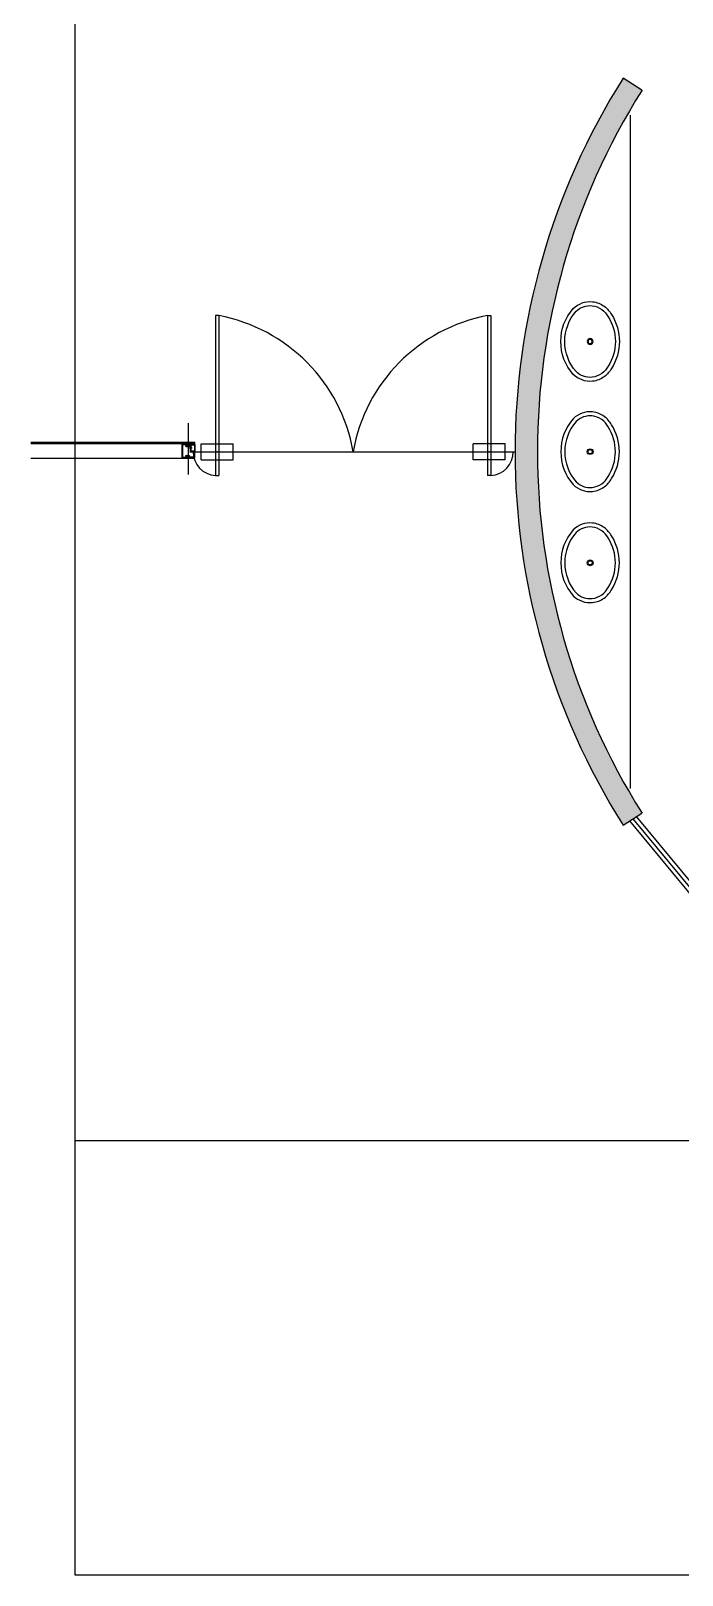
# Model space of a CAD drawing. Header units: millimetres. Extents: x 182 to 575, y -105 to 95.
# Drawn here: x 301.66 to 305.73, y -54.97 to -45.32 of the extents above; entities that cross this region are included whole.
import ezdxf

# ---------------------------------------------------------------- set-up
doc = ezdxf.new("R2010")
doc.units = ezdxf.units.MM
doc.header["$MEASUREMENT"] = 0
doc.linetypes.add('DASHDOT', pattern=[1, 0.5, -0.25, 0, -0.25])
for name, color, linetype in [('base', 253, 'Continuous'), ('Cota Nivel', 1, 'Continuous'), ('EIXOS', 31, 'DASHDOT'), ('JAN', 161, 'Continuous'), ('SAN', 1, 'Continuous'), ('SANFINAL', 7, 'Continuous')]:
    doc.layers.add(name, color=color, linetype=linetype)
doc.styles.add('SIMPLEX', font='simplex', dxfattribs={"height": 0.2})
doc.dimstyles.new('SA-25', dxfattribs={"dimtxt": 0.05, "dimasz": 0.05, "dimexe": 0.025, "dimexo": 0.05, "dimgap": 0.025, "dimtad": 1, "dimzin": 4, "dimdsep": 46, "dimtxsty": 'SIMPLEX', "dimblk": 'OBLIQUE', "dimcen": 0.025, "dimdle": 0.05, "dimclrt": 2, "dimaunit": 1, "dimadec": 3, "dimazin": 0, "dimtfac": 1, "dimtofl": 0, "dimtmove": 0, "dimatfit": 3, "dimldrblk": 'OPEN30', "dimfxl": 1, "dimtolj": 1, "dimtzin": 0, "dimarcsym": 0})

# ---------------------------------------------------------------- blocks, each defined once
blk = doc.blocks.new('Cuba01_pl')
at = {"layer": 'SAN'}
for radius in [0.018, 0.013]:
    blk.add_circle((0, 0), radius, dxfattribs=at)
at = {"layer": 'SANFINAL'}
for centre, radius, start, end in [((-0.0706, -0.0303), 0.1909, 120.72503, 141.48411), ((-0.0706, -0.0303), 0.1659, 120.57547, 141.25329), ((-0.0022, -0.1243), 0.3068, 89.5504, 122.73751), ((-0.0022, -0.1243), 0.2818, 89.5504, 122.82801), ((0.0022, -0.1243), 0.3068, 57.26249, 90.4496), ((0.0022, -0.1243), 0.2818, 57.17199, 90.4496), ((0.0706, -0.0303), 0.1659, 38.74671, 59.42453), ((0.0706, -0.0303), 0.1909, 38.51589, 59.27497), ((-0.0974, 0.0005), 0.1517, 174.45244, 224.38195), ((-0.0906, -0.0037), 0.1589, 144.52318, 173.17666), ((-0.0974, 0.0005), 0.1267, 174.57802, 224.00207), ((-0.0906, -0.0037), 0.1339, 144.80474, 173.05731), ((0.0974, 0.0005), 0.1267, 315.99793, 5.42198), ((0.0906, -0.0037), 0.1339, 6.94269, 35.19526), ((0.0974, 0.0005), 0.1517, 315.61805, 5.54756), ((0.0906, -0.0037), 0.1589, 6.82334, 35.47682), ((-0.0024, 0.1229), 0.2809, 228.50405, 270.48382), ((0.0024, 0.1229), 0.2809, 269.51618, 311.49595), ((-0.0024, 0.1229), 0.3059, 228.32438, 270.48382), ((0.0024, 0.1229), 0.3059, 269.51618, 311.67562)]:
    blk.add_arc(centre, radius, start, end, dxfattribs=at)
blk = doc.blocks.new('_Oblique')
at = {"color": 0, "linetype": 'ByBlock', "lineweight": -2}
blk.add_line((-0.5, -0.5), (0.5, 0.5), dxfattribs=at)
blk = doc.blocks.new('*D140')
at = {"layer": 'Cota Nivel', "color": 0, "lineweight": -2, "transparency": 16777216}
for p, q in [((315.5735, -43.6034), (315.5735, -52.3034)), ((301.9892, -43.6534), (315.5985, -43.6534)), ((301.9892, -52.2534), (315.5985, -52.2534))]:
    blk.add_line(p, q, dxfattribs=at)
at = {"layer": 'Defpoints', "color": 0, "transparency": 16777216}
for p in [(301.9392, -43.6534), (301.9392, -52.2534), (315.5735, -52.2534)]:
    blk.add_point(p, dxfattribs=at)
at = {"layer": 'Cota Nivel', "color": 0, "lineweight": -2, "transparency": 16777216, "xscale": 0.05, "yscale": 0.05, "zscale": 0.05}
for p, rotation in [((315.5735, -43.6534), 90), ((315.5735, -52.2534), 270)]:
    blk.add_blockref('_Oblique', p, dxfattribs=dict(at, rotation=rotation))
at = {"layer": 'Cota Nivel', "color": 2, "transparency": 16777216, "insert": (315.4485, -47.9534), "char_height": 0.2, "attachment_point": 5, "rotation": 90, "style": 'SIMPLEX'}
blk.add_mtext('\\A1;8.60', dxfattribs=at)
blk = doc.blocks.new('_Open30')
at = {"color": 0, "linetype": 'ByBlock', "lineweight": -2}
for p, q in [((-1, 0.27), (0, 0)), ((0, 0), (-1, -0.27)), ((0, 0), (-1, 0))]:
    blk.add_line(p, q, dxfattribs=at)

msp = doc.modelspace()

# ---------------------------------------------------------------- hatches: boundary and pattern name
at = {"layer": 'base'}
msp.add_hatch(color=256, dxfattribs=at).paths.add_polyline_path([(305.3626, -50.2837), (305.481, -50.209, -0.289245), (305.481, -45.6928), (305.3627, -45.618, 0.289245)])

# ---------------------------------------------------------------- linework, layer by layer
at = {"color": 1}
for p, q in [((302.6869, -47.9067, -22.877), (302.6869, -47.901, -22.877)), ((302.6835, -47.9673, -22.877), (302.6835, -47.9664, -22.877)), ((302.6837, -47.9634, -22.877), (302.6849, -47.9634, -22.877)), ((302.6849, -47.9704, -22.877), (302.6837, -47.9704, -22.877)), ((302.6849, -47.9634, -22.877), (302.6849, -47.9704, -22.877))]:
    msp.add_line(p, q, dxfattribs=at)
at = {"layer": 'base'}
for p, q in [((305.481, -45.6928, 195.166), (305.3627, -45.618, 195.166)), ((305.4078, -45.8488), (305.4078, -50.0547)), ((302.8169, -47.1009, 172.2889), (302.8169, -48.1005, 172.2889)), ((302.8369, -47.1009, 172.2889), (302.8169, -47.1009, 172.2889)), ((302.8369, -47.1009, 172.2889), (302.8369, -48.1005, 172.2889)), ((304.5169, -47.1009, 172.2889), (304.5169, -48.1005, 172.2889)), ((304.5169, -47.1009, 172.2889), (304.5369, -47.1009, 172.2889)), ((304.5369, -47.1009, 172.2889), (304.5369, -48.1005, 172.2889)), ((302.6486, -48.0944, -22.877), (302.6486, -47.773, -22.877)), ((301.6636, -47.8907, -112.8987), (302.6886, -47.8907, 195.1644)), ((301.6636, -47.9008, -112.8987), (302.6886, -47.9008, 195.1644)), ((302.6104, -47.901, -22.877), (302.6289, -47.901, -22.877)), ((302.6104, -47.9067, -22.877), (302.6104, -47.901, -22.877)), ((302.6111, -47.9234, -22.877), (302.6111, -47.9303, -22.877)), ((302.6122, -47.9234, -22.877), (302.6111, -47.9234, -22.877)), ((302.6111, -47.9303, -22.877), (302.6122, -47.9303, -22.877)), ((302.6124, -47.9264, -22.877), (302.6131, -47.9264, -22.877)), ((302.6124, -47.9273, -22.877), (302.6124, -47.9264, -22.877)), ((302.6131, -47.9273, -22.877), (302.6124, -47.9273, -22.877)), ((302.6131, -47.9264, -22.877), (302.6131, -47.9243, -22.877)), ((302.6131, -47.9295, -22.877), (302.6131, -47.9273, -22.877)), ((302.6227, -47.901, -22.877), (302.6289, -47.901, -22.877)), ((302.6289, -47.9069, -22.877), (302.6227, -47.9069, -22.877)), ((302.6289, -47.9069, -22.877), (302.6227, -47.9069, -22.877)), ((302.6255, -47.9069, -22.877), (302.6311, -47.9069, -22.877)), ((302.6289, -47.9069, -22.877), (302.6289, -47.901, -22.877)), ((302.6372, -47.9114, -22.877), (302.6346, -47.9114, -22.877)), ((302.6372, -47.9114, -22.877), (302.6346, -47.9114, -22.877)), ((302.6348, -47.9145, -22.877), (302.6386, -47.9142, -22.877)), ((302.636, -47.9102, -22.877), (302.637, -47.9092, -22.877)), ((302.636, -47.9098, -22.877), (302.6366, -47.9092, -22.877)), ((302.636, -47.9094, -22.877), (302.6361, -47.9092, -22.877)), ((302.636, -47.9102, -22.877), (302.637, -47.9092, -22.877)), ((302.636, -47.9098, -22.877), (302.6366, -47.9092, -22.877)), ((302.636, -47.9094, -22.877), (302.6361, -47.9092, -22.877)), ((302.6371, -47.9104, -22.877), (302.636, -47.9093, -22.877)), ((302.6371, -47.9104, -22.877), (302.636, -47.9093, -22.877)), ((302.6367, -47.9104, -22.877), (302.636, -47.9097, -22.877)), ((302.6367, -47.9104, -22.877), (302.636, -47.9097, -22.877)), ((302.6363, -47.9104, -22.877), (302.636, -47.9102, -22.877)), ((302.6363, -47.9104, -22.877), (302.636, -47.9102, -22.877)), ((302.6362, -47.9104, -22.877), (302.6374, -47.9092, -22.877)), ((302.6362, -47.9104, -22.877), (302.6374, -47.9092, -22.877)), ((302.6385, -47.9114, -22.877), (302.6364, -47.9092, -22.877)), ((302.6385, -47.9114, -22.877), (302.6364, -47.9092, -22.877)), ((302.6366, -47.9104, -22.877), (302.6378, -47.9092, -22.877)), ((302.6366, -47.9104, -22.877), (302.6378, -47.9092, -22.877)), ((302.6389, -47.9114, -22.877), (302.6368, -47.9092, -22.877)), ((302.6389, -47.9114, -22.877), (302.6368, -47.9092, -22.877)), ((302.6371, -47.9104, -22.877), (302.6383, -47.9092, -22.877)), ((302.6371, -47.9104, -22.877), (302.6383, -47.9092, -22.877)), ((302.6393, -47.9114, -22.877), (302.6372, -47.9092, -22.877)), ((302.6372, -47.9111, -22.877), (302.6391, -47.9092, -22.877)), ((302.6372, -47.9107, -22.877), (302.6387, -47.9092, -22.877)), ((302.6393, -47.9114, -22.877), (302.6372, -47.9092, -22.877)), ((302.6372, -47.9111, -22.877), (302.6391, -47.9092, -22.877)), ((302.6372, -47.9107, -22.877), (302.6387, -47.9092, -22.877)), ((302.6372, -47.9114, -22.877), (302.6372, -47.9104, -22.877)), ((302.6372, -47.9114, -22.877), (302.6372, -47.9104, -22.877)), ((302.6381, -47.9114, -22.877), (302.6372, -47.9105, -22.877)), ((302.6381, -47.9114, -22.877), (302.6372, -47.9105, -22.877)), ((302.6376, -47.9114, -22.877), (302.6372, -47.911, -22.877)), ((302.6376, -47.9114, -22.877), (302.6372, -47.911, -22.877)), ((302.6401, -47.9114, -22.877), (302.6372, -47.9114, -22.877)), ((302.6401, -47.9114, -22.877), (302.6372, -47.9114, -22.877)), ((302.6374, -47.9114, -22.877), (302.6395, -47.9092, -22.877)), ((302.6374, -47.9114, -22.877), (302.6395, -47.9092, -22.877)), ((302.6397, -47.9114, -22.877), (302.6376, -47.9092, -22.877)), ((302.6397, -47.9114, -22.877), (302.6376, -47.9092, -22.877)), ((302.6378, -47.9114, -22.877), (302.64, -47.9092, -22.877)), ((302.6378, -47.9114, -22.877), (302.64, -47.9092, -22.877)), ((302.6401, -47.9113, -22.877), (302.638, -47.9092, -22.877)), ((302.6401, -47.9113, -22.877), (302.638, -47.9092, -22.877)), ((302.6383, -47.9114, -22.877), (302.6404, -47.9092, -22.877)), ((302.6383, -47.9114, -22.877), (302.6404, -47.9092, -22.877)), ((302.6401, -47.9108, -22.877), (302.6385, -47.9092, -22.877)), ((302.6401, -47.9108, -22.877), (302.6385, -47.9092, -22.877)), ((302.6386, -47.9142, -22.877), (302.6426, -47.9142, -22.877)), ((302.6387, -47.9114, -22.877), (302.6408, -47.9092, -22.877)), ((302.6387, -47.9114, -22.877), (302.6408, -47.9092, -22.877)), ((302.6401, -47.9104, -22.877), (302.6389, -47.9092, -22.877)), ((302.6401, -47.9104, -22.877), (302.6389, -47.9092, -22.877)), ((302.6391, -47.9114, -22.877), (302.6412, -47.9092, -22.877)), ((302.6391, -47.9114, -22.877), (302.6412, -47.9092, -22.877)), ((302.6405, -47.9104, -22.877), (302.6393, -47.9092, -22.877)), ((302.6405, -47.9104, -22.877), (302.6393, -47.9092, -22.877)), ((302.6395, -47.9114, -22.877), (302.6401, -47.9108, -22.877)), ((302.6395, -47.9114, -22.877), (302.6401, -47.9108, -22.877)), ((302.641, -47.9104, -22.877), (302.6397, -47.9092, -22.877)), ((302.641, -47.9104, -22.877), (302.6397, -47.9092, -22.877)), ((302.64, -47.9114, -22.877), (302.6401, -47.9112, -22.877)), ((302.64, -47.9114, -22.877), (302.6401, -47.9112, -22.877)), ((302.6401, -47.9104, -22.877), (302.6401, -47.9114, -22.877)), ((302.6401, -47.9104, -22.877), (302.6401, -47.9114, -22.877)), ((302.6423, -47.9114, -22.877), (302.6401, -47.9114, -22.877)), ((302.6423, -47.9114, -22.877), (302.6401, -47.9114, -22.877)), ((302.6413, -47.9103, -22.877), (302.6402, -47.9092, -22.877)), ((302.6413, -47.9103, -22.877), (302.6402, -47.9092, -22.877)), ((302.6404, -47.9104, -22.877), (302.6413, -47.9096, -22.877)), ((302.6404, -47.9104, -22.877), (302.6413, -47.9096, -22.877)), ((302.6405, -47.9009, -22.877), (302.6405, -47.8909, -22.877)), ((302.6405, -47.8959, -22.877), (302.6405, -47.8919, -22.877)), ((302.6436, -47.9069, -22.877), (302.6405, -47.8919, -22.877)), ((302.6413, -47.9099, -22.877), (302.6406, -47.9092, -22.877)), ((302.6413, -47.9099, -22.877), (302.6406, -47.9092, -22.877)), ((302.6409, -47.9104, -22.877), (302.6413, -47.9101, -22.877)), ((302.6409, -47.9104, -22.877), (302.6413, -47.9101, -22.877)), ((302.6413, -47.9095, -22.877), (302.641, -47.9092, -22.877)), ((302.6413, -47.9095, -22.877), (302.641, -47.9092, -22.877)), ((302.654, -47.9069, -22.877), (302.6436, -47.9069, -22.877)), ((302.6532, -47.9143, -22.877), (302.6531, -47.9136, -22.877)), ((302.6531, -47.9136, -22.877), (302.6531, -47.9136, -22.877)), ((302.6532, -47.9143, -22.877), (302.6532, -47.9143, -22.877)), ((302.6535, -47.9127, -22.877), (302.6535, -47.9118, -22.877)), ((302.6535, -47.9118, -22.877), (302.6535, -47.9118, -22.877)), ((302.6535, -47.9127, -22.877), (302.6535, -47.9127, -22.877)), ((302.6621, -47.9145, -22.877), (302.6535, -47.9145, -22.877)), ((302.6535, -47.9145, -22.877), (302.6535, -47.9145, -22.877)), ((302.6536, -47.9069, -22.877), (302.6568, -47.8919, -22.877)), ((302.6538, -47.9115, -22.877), (302.6538, -47.9115, -22.877)), ((302.6538, -47.9115, -22.877), (302.6558, -47.9115, -22.877)), ((302.6607, -47.9126, -22.877), (302.6538, -47.913, -22.877)), ((302.6538, -47.913, -22.877), (302.6538, -47.913, -22.877)), ((302.6541, -47.9135, -22.877), (302.6607, -47.913, -22.877)), ((302.6541, -47.9135, -22.877), (302.6541, -47.9135, -22.877)), ((302.6555, -47.9101, -22.877), (302.656, -47.909, -22.877)), ((302.6555, -47.9101, -22.877), (302.6555, -47.9101, -22.877)), ((302.6561, -47.9104, -22.877), (302.6557, -47.9104, -22.877)), ((302.6557, -47.9104, -22.877), (302.6557, -47.9104, -22.877)), ((302.6558, -47.927, -22.877), (302.6705, -47.927, -22.877)), ((302.656, -47.909, -22.877), (302.656, -47.909, -22.877)), ((302.6561, -47.9112, -22.877), (302.6561, -47.9104, -22.877)), ((302.6561, -47.9104, -22.877), (302.6561, -47.9104, -22.877)), ((302.6562, -47.9089, -22.877), (302.6562, -47.9089, -22.877)), ((302.6562, -47.9089, -22.877), (302.6592, -47.9089, -22.877)), ((302.6567, -47.9266, -22.877), (302.6567, -47.9246, -22.877)), ((302.6567, -47.9246, -22.877), (302.6567, -47.9246, -22.877)), ((302.6575, -47.9266, -22.877), (302.6567, -47.9266, -22.877)), ((302.6567, -47.9294, -22.877), (302.6567, -47.9274, -22.877)), ((302.6567, -47.9274, -22.877), (302.6575, -47.9274, -22.877)), ((302.6567, -47.9294, -22.877), (302.6567, -47.9294, -22.877)), ((302.6568, -47.9009, -22.877), (302.6568, -47.8909, -22.877)), ((302.6568, -47.8959, -22.877), (302.6568, -47.8919, -22.877)), ((302.6575, -47.9238, -22.877), (302.6575, -47.9238, -22.877)), ((302.6575, -47.9238, -22.877), (302.6586, -47.9238, -22.877)), ((302.6575, -47.9274, -22.877), (302.6575, -47.9266, -22.877)), ((302.6586, -47.9302, -22.877), (302.6575, -47.9302, -22.877)), ((302.6575, -47.9302, -22.877), (302.6575, -47.9302, -22.877)), ((302.6586, -47.9238, -22.877), (302.6586, -47.9302, -22.877)), ((302.6586, -47.926, -22.877), (302.659, -47.926, -22.877)), ((302.6586, -47.928, -22.877), (302.6592, -47.928, -22.877)), ((302.659, -47.926, -22.877), (302.6596, -47.9254, -22.877)), ((302.659, -47.926, -22.877), (302.6593, -47.9286, -22.877)), ((302.6592, -47.9089, -22.877), (302.6592, -47.9089, -22.877)), ((302.6596, -47.9104, -22.877), (302.6592, -47.9104, -22.877)), ((302.6592, -47.9104, -22.877), (302.6592, -47.9104, -22.877)), ((302.6592, -47.9104, -22.877), (302.6592, -47.9112, -22.877)), ((302.6593, -47.909, -22.877), (302.6593, -47.909, -22.877)), ((302.6593, -47.909, -22.877), (302.6598, -47.9101, -22.877)), ((302.6593, -47.9286, -22.877), (302.6598, -47.928, -22.877)), ((302.6595, -47.9115, -22.877), (302.6621, -47.9115, -22.877)), ((302.6596, -47.9104, -22.877), (302.6596, -47.9104, -22.877)), ((302.6596, -47.9254, -22.877), (302.6598, -47.928, -22.877)), ((302.6596, -47.926, -22.877), (302.6602, -47.926, -22.877)), ((302.6598, -47.9101, -22.877), (302.6598, -47.9101, -22.877)), ((302.6598, -47.928, -22.877), (302.6603, -47.928, -22.877)), ((302.6602, -47.926, -22.877), (302.6607, -47.9254, -22.877)), ((302.6602, -47.926, -22.877), (302.6604, -47.9286, -22.877)), ((302.6604, -47.9286, -22.877), (302.6609, -47.928, -22.877)), ((302.6607, -47.9126, -22.877), (302.6607, -47.9126, -22.877)), ((302.6607, -47.913, -22.877), (302.6607, -47.913, -22.877)), ((302.6607, -47.9254, -22.877), (302.6609, -47.928, -22.877)), ((302.6607, -47.926, -22.877), (302.6613, -47.926, -22.877)), ((302.6609, -47.9128, -22.877), (302.6609, -47.9128, -22.877)), ((302.6609, -47.9128, -22.877), (302.6609, -47.9128, -22.877)), ((302.6609, -47.9128, -22.877), (302.6609, -47.9128, -22.877)), ((302.6609, -47.928, -22.877), (302.6615, -47.928, -22.877)), ((302.6613, -47.926, -22.877), (302.6618, -47.9254, -22.877)), ((302.6613, -47.926, -22.877), (302.6615, -47.9286, -22.877)), ((302.6615, -47.9286, -22.877), (302.6621, -47.928, -22.877)), ((302.6618, -47.9254, -22.877), (302.6621, -47.928, -22.877)), ((302.6619, -47.926, -22.877), (302.6625, -47.926, -22.877)), ((302.6621, -47.9115, -22.877), (302.6621, -47.9115, -22.877)), ((302.6621, -47.9145, -22.877), (302.6621, -47.9145, -22.877)), ((302.6621, -47.928, -22.877), (302.6626, -47.928, -22.877)), ((302.6624, -47.9118, -22.877), (302.6624, -47.9118, -22.877)), ((302.6624, -47.9118, -22.877), (302.6624, -47.9142, -22.877)), ((302.6624, -47.9142, -22.877), (302.6624, -47.9142, -22.877)), ((302.6625, -47.926, -22.877), (302.663, -47.9254, -22.877)), ((302.6625, -47.926, -22.877), (302.6627, -47.9286, -22.877)), ((302.6627, -47.9286, -22.877), (302.6632, -47.928, -22.877)), ((302.663, -47.9254, -22.877), (302.6632, -47.928, -22.877)), ((302.663, -47.926, -22.877), (302.6631, -47.926, -22.877)), ((302.663, -47.926, -22.877), (302.6634, -47.926, -22.877)), ((302.6632, -47.928, -22.877), (302.6632, -47.928, -22.877)), ((302.6632, -47.928, -22.877), (302.6636, -47.928, -22.877)), ((302.6634, -47.926, -22.877), (302.664, -47.9254, -22.877)), ((302.6634, -47.926, -22.877), (302.6637, -47.9286, -22.877)), ((302.6637, -47.9286, -22.877), (302.6642, -47.928, -22.877)), ((302.664, -47.9254, -22.877), (302.6642, -47.928, -22.877)), ((302.664, -47.926, -22.877), (302.6646, -47.926, -22.877)), ((302.6642, -47.928, -22.877), (302.6648, -47.928, -22.877)), ((302.6646, -47.926, -22.877), (302.6651, -47.9254, -22.877)), ((302.6646, -47.926, -22.877), (302.6648, -47.9286, -22.877)), ((302.6648, -47.9286, -22.877), (302.6653, -47.928, -22.877)), ((302.6651, -47.9254, -22.877), (302.6653, -47.928, -22.877)), ((302.6652, -47.926, -22.877), (302.6657, -47.926, -22.877)), ((302.6653, -47.928, -22.877), (302.6659, -47.928, -22.877)), ((302.6657, -47.926, -22.877), (302.6662, -47.9254, -22.877)), ((302.6657, -47.926, -22.877), (302.6659, -47.9286, -22.877)), ((302.6659, -47.9286, -22.877), (302.6665, -47.928, -22.877)), ((302.6662, -47.9254, -22.877), (302.6665, -47.928, -22.877)), ((302.6663, -47.926, -22.877), (302.6669, -47.926, -22.877)), ((302.6665, -47.928, -22.877), (302.667, -47.928, -22.877)), ((302.6669, -47.926, -22.877), (302.6674, -47.9254, -22.877)), ((302.6669, -47.926, -22.877), (302.6671, -47.9286, -22.877)), ((302.6671, -47.9286, -22.877), (302.6676, -47.928, -22.877)), ((302.6674, -47.9254, -22.877), (302.6676, -47.928, -22.877)), ((302.6674, -47.926, -22.877), (302.6675, -47.926, -22.877)), ((302.6676, -47.928, -22.877), (302.6676, -47.928, -22.877)), ((302.668, -47.9265, -22.877), (302.6681, -47.9276, -22.877)), ((302.6746, -47.901, -22.877), (302.6684, -47.901, -22.877)), ((302.6684, -47.9069, -22.877), (302.6684, -47.901, -22.877)), ((302.6869, -47.901, -22.877), (302.6684, -47.901, -22.877)), ((302.6702, -47.9069, -22.877), (302.6764, -47.9069, -22.877)), ((302.6702, -47.9069, -22.877), (302.6886, -47.9069, -22.877)), ((302.7269, -48.0009, 172.2889), (302.7269, -47.9009, 172.2889)), ((302.7269, -47.9009, 172.2889), (302.9269, -47.9009, 172.2889)), ((302.9269, -48.0009, 172.2889), (302.9269, -47.9009, 172.2889)), ((304.6269, -47.9009, 172.2889), (304.4269, -47.9009, 172.2889)), ((304.4269, -48.0009, 172.2889), (304.4269, -47.9009, 172.2889)), ((304.6269, -48.0009, 172.2889), (304.6269, -47.9009, 172.2889)), ((301.6636, -47.9907), (302.6886, -47.9907, 195.166)), ((302.6111, -47.9634, -22.877), (302.6111, -47.9704, -22.877)), ((302.6122, -47.9634, -22.877), (302.6111, -47.9634, -22.877)), ((302.6111, -47.9704, -22.877), (302.6122, -47.9704, -22.877)), ((302.6124, -47.9664, -22.877), (302.6131, -47.9664, -22.877)), ((302.6124, -47.9673, -22.877), (302.6124, -47.9664, -22.877)), ((302.6131, -47.9673, -22.877), (302.6124, -47.9673, -22.877)), ((302.6131, -47.9664, -22.877), (302.6131, -47.9643, -22.877)), ((302.6131, -47.9695, -22.877), (302.6131, -47.9673, -22.877)), ((302.6372, -47.9824, -22.877), (302.6346, -47.9824, -22.877)), ((302.6372, -47.9824, -22.877), (302.6346, -47.9824, -22.877)), ((302.6348, -47.9793, -22.877), (302.6386, -47.9796, -22.877)), ((302.6371, -47.9833, -22.877), (302.636, -47.9844, -22.877)), ((302.6367, -47.9833, -22.877), (302.636, -47.984, -22.877)), ((302.6363, -47.9833, -22.877), (302.636, -47.9836, -22.877)), ((302.6371, -47.9833, -22.877), (302.636, -47.9844, -22.877)), ((302.6367, -47.9833, -22.877), (302.636, -47.984, -22.877)), ((302.6363, -47.9833, -22.877), (302.636, -47.9836, -22.877)), ((302.636, -47.9835, -22.877), (302.637, -47.9845, -22.877)), ((302.636, -47.9835, -22.877), (302.637, -47.9845, -22.877)), ((302.636, -47.984, -22.877), (302.6366, -47.9845, -22.877)), ((302.636, -47.984, -22.877), (302.6366, -47.9845, -22.877)), ((302.636, -47.9844, -22.877), (302.6361, -47.9845, -22.877)), ((302.636, -47.9844, -22.877), (302.6361, -47.9845, -22.877)), ((302.6362, -47.9833, -22.877), (302.6374, -47.9845, -22.877)), ((302.6362, -47.9833, -22.877), (302.6374, -47.9845, -22.877)), ((302.6385, -47.9824, -22.877), (302.6364, -47.9845, -22.877)), ((302.6385, -47.9824, -22.877), (302.6364, -47.9845, -22.877)), ((302.6366, -47.9833, -22.877), (302.6378, -47.9845, -22.877)), ((302.6366, -47.9833, -22.877), (302.6378, -47.9845, -22.877)), ((302.6389, -47.9824, -22.877), (302.6368, -47.9845, -22.877)), ((302.6389, -47.9824, -22.877), (302.6368, -47.9845, -22.877)), ((302.6371, -47.9833, -22.877), (302.6383, -47.9845, -22.877)), ((302.6371, -47.9833, -22.877), (302.6383, -47.9845, -22.877)), ((302.6401, -47.9824, -22.877), (302.6372, -47.9824, -22.877)), ((302.6372, -47.9824, -22.877), (302.6372, -47.9833, -22.877)), ((302.6401, -47.9824, -22.877), (302.6372, -47.9824, -22.877)), ((302.6372, -47.9824, -22.877), (302.6372, -47.9833, -22.877)), ((302.6393, -47.9824, -22.877), (302.6372, -47.9845, -22.877)), ((302.6381, -47.9824, -22.877), (302.6372, -47.9832, -22.877)), ((302.6376, -47.9824, -22.877), (302.6372, -47.9828, -22.877)), ((302.6393, -47.9824, -22.877), (302.6372, -47.9845, -22.877)), ((302.6381, -47.9824, -22.877), (302.6372, -47.9832, -22.877)), ((302.6376, -47.9824, -22.877), (302.6372, -47.9828, -22.877)), ((302.6372, -47.9826, -22.877), (302.6391, -47.9845, -22.877)), ((302.6372, -47.9826, -22.877), (302.6391, -47.9845, -22.877)), ((302.6372, -47.9831, -22.877), (302.6387, -47.9845, -22.877)), ((302.6372, -47.9831, -22.877), (302.6387, -47.9845, -22.877)), ((302.6374, -47.9824, -22.877), (302.6395, -47.9845, -22.877)), ((302.6374, -47.9824, -22.877), (302.6395, -47.9845, -22.877)), ((302.6397, -47.9824, -22.877), (302.6376, -47.9845, -22.877)), ((302.6397, -47.9824, -22.877), (302.6376, -47.9845, -22.877)), ((302.6378, -47.9824, -22.877), (302.64, -47.9845, -22.877)), ((302.6378, -47.9824, -22.877), (302.64, -47.9845, -22.877)), ((302.6401, -47.9825, -22.877), (302.638, -47.9845, -22.877)), ((302.6401, -47.9825, -22.877), (302.638, -47.9845, -22.877)), ((302.6383, -47.9824, -22.877), (302.6404, -47.9845, -22.877)), ((302.6383, -47.9824, -22.877), (302.6404, -47.9845, -22.877)), ((302.6401, -47.9829, -22.877), (302.6385, -47.9845, -22.877)), ((302.6401, -47.9829, -22.877), (302.6385, -47.9845, -22.877)), ((302.6386, -47.9796, -22.877), (302.6426, -47.9795, -22.877)), ((302.6387, -47.9824, -22.877), (302.6408, -47.9845, -22.877)), ((302.6387, -47.9824, -22.877), (302.6408, -47.9845, -22.877)), ((302.6401, -47.9833, -22.877), (302.6389, -47.9845, -22.877)), ((302.6401, -47.9833, -22.877), (302.6389, -47.9845, -22.877)), ((302.6391, -47.9824, -22.877), (302.6412, -47.9845, -22.877)), ((302.6391, -47.9824, -22.877), (302.6412, -47.9845, -22.877)), ((302.6405, -47.9833, -22.877), (302.6393, -47.9845, -22.877)), ((302.6405, -47.9833, -22.877), (302.6393, -47.9845, -22.877)), ((302.6395, -47.9824, -22.877), (302.6401, -47.9829, -22.877)), ((302.6395, -47.9824, -22.877), (302.6401, -47.9829, -22.877)), ((302.641, -47.9833, -22.877), (302.6397, -47.9845, -22.877)), ((302.641, -47.9833, -22.877), (302.6397, -47.9845, -22.877)), ((302.64, -47.9824, -22.877), (302.6401, -47.9825, -22.877)), ((302.64, -47.9824, -22.877), (302.6401, -47.9825, -22.877)), ((302.6401, -47.9833, -22.877), (302.6401, -47.9824, -22.877)), ((302.6401, -47.9833, -22.877), (302.6401, -47.9824, -22.877)), ((302.6423, -47.9824, -22.877), (302.6401, -47.9824, -22.877)), ((302.6423, -47.9824, -22.877), (302.6401, -47.9824, -22.877)), ((302.6413, -47.9834, -22.877), (302.6402, -47.9845, -22.877)), ((302.6413, -47.9834, -22.877), (302.6402, -47.9845, -22.877)), ((302.6404, -47.9833, -22.877), (302.6413, -47.9841, -22.877)), ((302.6404, -47.9833, -22.877), (302.6413, -47.9841, -22.877)), ((302.6413, -47.9838, -22.877), (302.6406, -47.9845, -22.877)), ((302.6413, -47.9838, -22.877), (302.6406, -47.9845, -22.877)), ((302.6409, -47.9833, -22.877), (302.6413, -47.9837, -22.877)), ((302.6409, -47.9833, -22.877), (302.6413, -47.9837, -22.877)), ((302.6413, -47.9843, -22.877), (302.641, -47.9845, -22.877)), ((302.6413, -47.9843, -22.877), (302.641, -47.9845, -22.877)), ((302.6566, -47.9509, 172.2889), (304.6879, -47.9509, 195.166)), ((302.6828, -47.9664, -22.877), (302.6828, -47.9643, -22.877)), ((302.6835, -47.9664, -22.877), (302.6828, -47.9664, -22.877)), ((302.6828, -47.9673, -22.877), (302.6835, -47.9673, -22.877)), ((302.6828, -47.9695, -22.877), (302.6828, -47.9673, -22.877)), ((302.7269, -48.0009, 172.2889), (302.9269, -48.0009, 172.2889)), ((304.6269, -48.0009, 172.2889), (304.4269, -48.0009, 172.2889)), ((302.8169, -48.1005, 172.2889), (302.8369, -48.1005, 172.2889)), ((304.5369, -48.1005, 172.2889), (304.5169, -48.1005, 172.2889)), ((305.3626, -50.2837, 195.166), (305.481, -50.209, 195.166)), ((306.1282, -51.1327, 195.166), (305.4046, -50.2572, 195.166)), ((306.1452, -51.1142, 195.166), (305.4259, -50.2438, 195.166)), ((306.1623, -51.0956, 195.166), (305.4472, -50.2303, 195.166))]:
    msp.add_line(p, q, dxfattribs=at)
msp.add_lwpolyline([(348.455, -54.9696), (301.9392, -54.9696), (301.9392, -38.1867), (348.455, -38.1867)], close=True, dxfattribs=at)
for points in [[(302.6107, -47.9069), (302.6436, -47.9069), (302.6436, -47.9069), (302.6436, -47.9115), (302.6436, -47.9115), (302.6406, -47.9115, -1), (302.6406, -47.9105), (302.6414, -47.9105), (302.6414, -47.9092), (302.6358, -47.9092), (302.6358, -47.9105), (302.6366, -47.9105, -1), (302.6366, -47.9115), (302.6336, -47.9115), (302.6336, -47.9106, 0.414214), (302.6316, -47.9086), (302.6123, -47.9086, 0.414214), (302.6103, -47.9106), (302.6103, -47.9832, 0.414214), (302.6123, -47.9852), (302.6336, -47.9852), (302.6336, -47.9852), (302.6336, -47.9831), (302.6336, -47.9831, -0.419197), (302.6344, -47.9823), (302.6366, -47.9823, -1.022616), (302.6366, -47.9833), (302.6358, -47.9833), (302.6358, -47.9846), (302.6414, -47.9846), (302.6414, -47.9833), (302.6406, -47.9833, -1), (302.6406, -47.9823), (302.6436, -47.9823), (302.6436, -47.9823), (302.6436, -47.9869), (302.6086, -47.9869), (302.6086, -47.9869), (302.6086, -47.9053, -0.414214), (302.609, -47.9049), (302.6099, -47.9049, -0.414214), (302.6103, -47.9053), (302.6103, -47.9065, 0.414214), (302.6107, -47.9069)], [(302.6839, -47.9842), (302.6578, -47.9842, -0.414214), (302.6558, -47.9822), (302.6558, -47.9788, 0.414214), (302.6541, -47.9771), (302.6405, -47.9771), (302.6405, -47.9741), (302.6387, -47.9741), (302.6387, -47.9771), (302.6309, -47.9764, 1.000008), (302.6307, -47.9786), (302.6386, -47.9793), (302.6386, -47.9793), (302.6536, -47.9793), (302.6536, -47.9865, 0.414214), (302.654, -47.9869), (302.6882, -47.9869, 0.414214), (302.6886, -47.9865), (302.6886, -47.9503, 0.406616), (302.6882, -47.9499), (302.6619, -47.9499, -0.414214), (302.6615, -47.9495), (302.6615, -47.9149, 0.414214), (302.6611, -47.9145), (302.6386, -47.9145), (302.631, -47.9152, 1.000008), (302.6313, -47.918), (302.6387, -47.9173), (302.6387, -47.9203), (302.6405, -47.9203), (302.6405, -47.9173), (302.6568, -47.9173, -0.414214), (302.6588, -47.9193), (302.6588, -47.9522, 0.414214), (302.6592, -47.9526), (302.6839, -47.9526, -0.414214), (302.6859, -47.9546), (302.6859, -47.9822, -0.414214), (302.6839, -47.9842)], [(302.6626, -47.9433), (302.6626, -47.918), (302.6622, -47.918, -1), (302.6622, -47.9165), (302.6626, -47.9165), (302.6626, -47.9115), (302.6597, -47.9115, -0.414173), (302.6593, -47.9111), (302.6593, -47.9105), (302.6601, -47.9105, 0.585709), (302.6604, -47.9099), (302.6597, -47.9087, 0.26127), (302.6594, -47.9085), (302.6559, -47.9085, 0.253886), (302.6556, -47.9087), (302.6548, -47.9099, 0.595041), (302.6551, -47.9105), (302.6559, -47.9105), (302.6559, -47.9111, -0.414173), (302.6555, -47.9115), (302.654, -47.9115, -0.414214), (302.6536, -47.9111), (302.6536, -47.9073, -0.414214), (302.654, -47.9069), (302.6882, -47.9069, -0.414214), (302.6886, -47.9073), (302.6886, -47.9494, -0.414214), (302.6882, -47.9498), (302.663, -47.9498, -0.414214), (302.6626, -47.9494), (302.6626, -47.9448), (302.6622, -47.9448, -1), (302.6622, -47.9433), (302.6626, -47.9433)], [(302.6567, -47.9097), (302.6567, -47.9114), (302.6567, -47.9114, 0.414214), (302.6569, -47.9115), (302.6569, -47.9115), (302.6584, -47.9115), (302.6584, -47.9115, 0.414214), (302.6586, -47.9114), (302.6586, -47.9114), (302.6586, -47.9097), (302.6586, -47.9097, 0.414214), (302.6584, -47.9095), (302.6584, -47.9095), (302.6569, -47.9095), (302.6569, -47.9095, 0.414214), (302.6567, -47.9097)], [(302.6637, -47.91), (302.6625, -47.91, -0.414214), (302.6621, -47.9096), (302.6621, -47.9088, -0.414214), (302.6625, -47.9084), (302.6871, -47.9084), (302.6871, -47.9483), (302.6641, -47.9483), (302.6641, -47.9104, 0.414214), (302.6637, -47.91)]]:
    msp.add_lwpolyline(points, format="xyb", dxfattribs=at)
for points in [[(302.6372, -47.9104), (302.636, -47.9104), (302.636, -47.9092), (302.6413, -47.9092), (302.6413, -47.9104), (302.6401, -47.9104)], [(302.6372, -47.9104), (302.636, -47.9104), (302.636, -47.9092), (302.6413, -47.9092), (302.6413, -47.9104), (302.6401, -47.9104)], [(302.6372, -47.9833), (302.636, -47.9833), (302.636, -47.9845), (302.6413, -47.9845), (302.6413, -47.9833), (302.6401, -47.9833)], [(302.6372, -47.9833), (302.636, -47.9833), (302.636, -47.9845), (302.6413, -47.9845), (302.6413, -47.9833), (302.6401, -47.9833)]]:
    msp.add_lwpolyline(points, dxfattribs=at)
for centre, radius, start, end in [((309.0579, -47.9509), 4.37, 147.73536, 212.26442), ((309.0579, -47.9509), 4.23, 147.73536, 212.26442), ((302.6439, -48.1317), 1.0487, 9.93046, 79.39668), ((304.7098, -48.1317), 1.0487, 100.60332, 170.06954), ((302.6122, -47.9243), 0.000869, 0, 90), ((302.6122, -47.9295), 0.000869, 270, 0), ((302.6348, -47.9129), 0.00157, 97.37761, 269.71703), ((302.6424, -47.9128), 0.00144, 277.41154, 92.3804), ((302.6536, -47.9135), 0.0005, 0.00005, 186.91976), ((302.6535, -47.9142), 0.0003, 186.92364, 269.99978), ((302.6538, -47.9118), 0.0003, 90, 180), ((302.6538, -47.9127), 0.0003, 180.0021, 273.07944), ((302.6557, -47.9102), 0.000184, 165.00018, 270), ((302.6558, -47.9112), 0.0003, 270, 0), ((302.6562, -47.9091), 0.000184, 90, 157.98084), ((302.6592, -47.9091), 0.000184, 22.0224, 90), ((302.6595, -47.9112), 0.0003, 180, 270), ((302.6596, -47.9102), 0.000184, 270, 15.00254), ((302.6607, -47.9128), 0.0002, 0, 93.07749), ((302.6607, -47.9128), 0.0002, 273.54384, 0), ((302.6621, -47.9118), 0.0003, 0, 90), ((302.6621, -47.9142), 0.0003, 270, 360), ((302.6122, -47.9643), 0.000869, 0, 90), ((302.6122, -47.9695), 0.000869, 270, 0), ((302.6348, -47.9808), 0.00157, 90.28297, 262.62239), ((302.6424, -47.981), 0.00144, 267.6196, 82.58846), ((302.8269, -47.9509), 0.15, 180, 266.17745), ((302.6837, -47.9643), 0.000869, 90, 180), ((302.6837, -47.9695), 0.000869, 180, 270), ((304.5269, -47.9509), 0.15, 273.82255, 0)]:
    msp.add_arc(centre, radius, start, end, dxfattribs=at)
for centre, major_axis, start_param, end_param in [((302.6575, -47.9246), (0.000573, -0.000573), 2.356194, 3.926991), ((302.6575, -47.9294), (-0.000573, -0.000573), 5.497787, 7.068583)]:
    msp.add_ellipse(centre, major_axis=major_axis, ratio=1, start_param=start_param, end_param=end_param, dxfattribs=at)
for points, knots in [([(302.669, -47.927, -22.877), (302.6689, -47.927, -22.877), (302.6688, -47.9269, -22.877), (302.6688, -47.927, -22.877), (302.6687, -47.9269, -22.877), (302.6687, -47.9268, -22.877), (302.6687, -47.9268, -22.877), (302.6686, -47.9267, -22.877), (302.6686, -47.9268, -22.877), (302.6685, -47.9267, -22.877), (302.6685, -47.9267, -22.877), (302.6684, -47.9267, -22.877), (302.6684, -47.9267, -22.877), (302.6683, -47.9266, -22.877), (302.6683, -47.9266, -22.877), (302.6683, -47.9266, -22.877), (302.6682, -47.9266, -22.877), (302.6681, -47.9266, -22.877), (302.6681, -47.9265, -22.877), (302.6681, -47.9265, -22.877), (302.668, -47.9264, -22.877), (302.6679, -47.9264, -22.877), (302.6679, -47.9264, -22.877), (302.6678, -47.9264, -22.877), (302.6678, -47.9263, -22.877), (302.6677, -47.9263, -22.877), (302.6677, -47.9262, -22.877), (302.6676, -47.9262, -22.877), (302.6676, -47.9261, -22.877), (302.6675, -47.9261, -22.877), (302.6675, -47.926, -22.877), (302.6674, -47.9259, -22.877), (302.6674, -47.9259, -22.877), (302.6674, -47.9259, -22.877)], [0, 0, 0, 0, 0.051439, 0.072585, 0.094945, 0.148925, 0.177318, 0.208117, 0.229263, 0.263962, 0.286322, 0.316684, 0.341831, 0.370224, 0.385176, 0.410323, 0.432683, 0.466448, 0.484229, 0.519793, 0.54494, 0.583668, 0.608815, 0.635405, 0.653187, 0.684808, 0.766724, 0.798345, 0.829966, 0.855113, 0.870066, 0.927124, 1, 1, 1, 1]), ([(302.669, -47.927, -22.877), (302.6689, -47.9271, -22.877), (302.6688, -47.9272, -22.877), (302.6687, -47.9272, -22.877), (302.6687, -47.9273, -22.877), (302.6686, -47.9273, -22.877), (302.6685, -47.9273, -22.877), (302.6685, -47.9274, -22.877), (302.6684, -47.9275, -22.877), (302.6684, -47.9275, -22.877), (302.6683, -47.9275, -22.877), (302.6683, -47.9275, -22.877), (302.6682, -47.9276, -22.877), (302.6681, -47.9276, -22.877), (302.668, -47.9276, -22.877), (302.668, -47.9277, -22.877), (302.6679, -47.9276, -22.877), (302.6679, -47.9277, -22.877), (302.6677, -47.9277, -22.877), (302.6677, -47.9278, -22.877), (302.6677, -47.9279, -22.877), (302.6676, -47.9279, -22.877), (302.6676, -47.928, -22.877), (302.6675, -47.928, -22.877), (302.6675, -47.928, -22.877)], [0, 0, 0, 0, 0.07678, 0.102261, 0.156401, 0.18506, 0.227914, 0.244954, 0.311716, 0.342019, 0.377118, 0.407421, 0.432902, 0.525013, 0.566753, 0.587018, 0.625497, 0.657854, 0.688156, 0.805193, 0.825457, 0.896684, 0.922166, 1, 1, 1, 1])]:
    msp.add_open_spline(points, degree=3, knots=knots, dxfattribs=at)
for p in [(302.8269, -47.9509, 172.2889), (304.5269, -47.9509, 172.2889)]:
    msp.add_point(p, dxfattribs=at)
at = {"layer": 'EIXOS', "linetype": 'DASHDOT', "ltscale": 2}
msp.add_line((301.9392, -52.2534), (348.455, -52.2534), dxfattribs=at)
at = {"layer": 'JAN'}
msp.add_line((302.6886, -47.9907, -22.877), (302.6886, -47.8907, -22.877), dxfattribs=at)

# ---------------------------------------------------------------- block references
at = {"layer": 'base', "xscale": -1, "rotation": 270}
msp.add_blockref('Cuba01_pl', (305.157, -47.2625, 195.166), dxfattribs=at)
at = {"layer": 'base', "rotation": 270}
for p in [(305.157, -47.9509, 195.166), (305.157, -48.6451, 195.166)]:
    msp.add_blockref('Cuba01_pl', p, dxfattribs=at)

# ---------------------------------------------------------------- dimensions: what is measured, and where the dimension line sits
at = {"layer": 'Cota Nivel'}
dim = msp.add_linear_dim(base=(315.5735, -52.2534), p1=(301.9392, -43.6534), p2=(301.9392, -52.2534), angle=90, dimstyle='SA-25', override={"dimtmove": 1}, dxfattribs=at)
dim.commit()
dim.dimension.update_dxf_attribs({"geometry": '*D140', "text_midpoint": (315.4485, -47.9534)})

doc.saveas('drawing.dxf')
